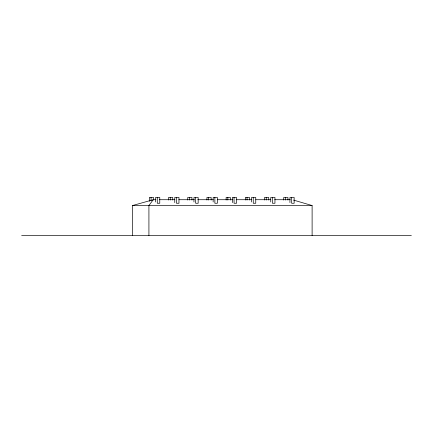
<?xml version="1.0" encoding="UTF-8"?>
<svg xmlns="http://www.w3.org/2000/svg" width="433" height="433" viewBox="0 0 433 433"><rect width="100%" height="100%" fill="white"/><g stroke="black" fill="none" stroke-linecap="round" stroke-linejoin="round"><path stroke-width="0.65" d="M155.918 199.716L153.217 199.716L148.92 205.551L148.92 235.547M132.493 235.547L132.493 205.551L153.217 199.716M159.295 199.716L174.818 199.716M178.867 199.716L194.39 199.716M197.762 199.716L213.29 199.716M217.339 199.716L232.862 199.716M236.234 199.716L251.757 199.716M255.811 199.716L270.657 199.716M274.706 199.716L290.229 199.716M132.493 205.551L312.112 205.551L312.112 235.547M21.65 235.547L411.35 235.547M293.547 200.095L312.112 205.551M291.653 197.453L291.653 203.256L294.148 203.256L294.148 197.453L289.937 197.453L289.937 202.612M287.929 200.035L287.929 197.453L283.718 197.453L283.718 200.035M285.434 197.453L285.434 200.035M272.454 197.453L272.454 203.256L274.95 203.256L274.95 197.453L270.739 197.453L270.739 201.967M268.736 200.035L268.736 197.453L264.52 197.453L264.52 200.035M266.241 197.453L266.241 200.035M253.256 197.453L253.256 203.256L255.751 203.256L255.751 197.453L251.541 197.453L251.541 201.967M249.538 200.035L249.538 197.453L245.327 197.453L245.327 200.035M247.043 197.453L247.043 200.035M234.064 197.453L234.064 203.256L236.559 203.256L236.559 197.453L232.342 197.453L232.342 202.612M230.34 200.035L230.34 197.453L226.129 197.453L226.129 200.035M227.845 197.453L227.845 200.035M214.865 197.453L214.865 203.256L217.361 203.256L217.361 197.453L213.15 197.453L213.15 201.967M211.142 200.035L211.142 197.453L206.931 197.453L206.931 200.035M208.646 197.453L208.646 200.035M195.667 197.453L195.667 203.256L198.162 203.256L198.162 197.453L193.952 197.453L193.952 201.967M191.943 200.035L191.943 197.453L187.733 197.453L187.733 200.035M189.448 197.453L189.448 200.035M176.469 197.453L176.469 203.256L178.964 203.256L178.964 197.453L174.753 197.453L174.753 202.612M172.745 200.035L172.745 197.453L168.534 197.453L168.534 200.035M170.25 197.453L170.25 200.035M157.271 197.453L157.271 203.256L159.766 203.256L159.766 197.453L155.555 197.453L155.555 201.967M153.553 200.035L153.553 197.453L149.336 197.453L149.336 201.323M151.057 197.453L151.057 200.679"/></g></svg>
